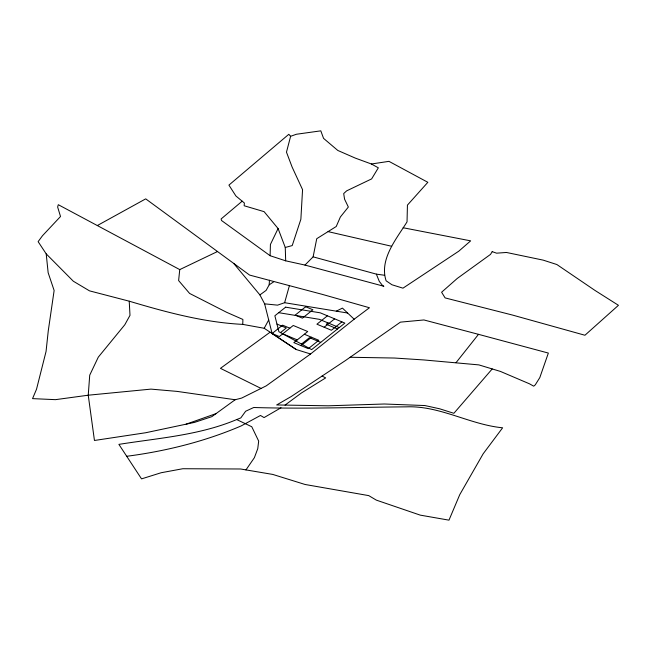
<?xml version="1.0" encoding="UTF-8"?>
<svg xmlns="http://www.w3.org/2000/svg" width="651" height="651" viewBox="0 0 651 651"><rect width="100%" height="100%" fill="white"/><g stroke="black" fill="none" stroke-linecap="round" stroke-linejoin="round"><path stroke-width="0.98" d="M403.156 227.752L470.649 240.854L458.8 251.172L402.969 288.165L391.967 284.772L386.108 280.801C379.085 259.293 396.443 238.974 407.038 221.853L407.436 205.106L427.845 182.304L388.956 161.35L371.395 163.995L355.324 158.112L337.804 150.454L323.555 138.362L320.805 130.843L296.368 134.261L290.615 136.303L286.473 152.163L292.128 167.079L302.56 189.661L300.868 219.257L292.218 245.573L285.26 247.47L285.683 260.823L304.969 265.071L383.862 286.269L382.528 285.537L379.281 281.362L376.351 274.136L313.123 256.852L304.969 265.071M97.308 225.555L145.71 198.864L249.61 275.08L322.196 294.342L369.451 307.752L354.16 319.21L310.576 353.989L296.27 349.546L264.208 328.275L242.766 324.385L242.888 319.446L226.597 312.285L189.604 293.43L178.618 280.573L179.749 269.604L217.499 251.522M285.683 260.823L270.108 255.713L270.425 244.434L278.091 228.55L264.103 211.656L244.158 205.757L244.377 202.998L235.922 196L228.924 185.112L288.816 134.293L290.615 136.303M296.27 349.546L272.118 333.524L264.631 303.846L259.904 294.911L266.121 290.379L269.197 284.812L269.441 280.231M313.123 256.852L316.744 238.697L336.241 226.499L340.383 216.97L348.35 207.034L344.566 199.165L343.695 193.567L346.649 190.857L371.631 178.903L378.337 167.82L371.395 163.995M264.631 303.846L277.562 305.148L284.625 302.707L289.313 285.984M268.692 319.942L264.208 328.275M245.972 469.9L254.386 457.669L257.755 448.669L258.675 441.109L251.774 426.755L236.687 419.561C199.271 435.348 158.551 438.058 118.889 444.373L141.544 478.884L161.147 472.74L182.833 468.728L240.585 468.989L272.753 474.424L305.075 484.482L368.735 495.614L376.311 500.114L420.237 515.128L448.978 520.157L459.752 494.662L483.172 453.788L502.629 427.797C469.623 424.598 439.873 405.492 406.33 406.851C355.462 407.249 304.611 409.04 253.735 407.502L245.647 411.237L240.821 417.901L236.687 419.561M456.017 362.688L478.501 334.337L548.354 353.07L539.809 377.604L535.244 384.887L533.706 386.181L529.466 383.805L500.416 371.42L478.876 364.894L423.842 359.946L394.441 358.034L350.148 357.269M492.213 368.938L453.877 413.304L439.702 408.812L424.908 405.549L384.342 404.002L328.234 405.801L276.683 404.955L291.249 396.508L345.583 360.459L400.398 322.139L423.931 319.958L478.501 334.337M242.18 201.183L221.12 218.948L221.527 220.51L270.108 255.713M280.5 332.604L286.294 327.974L276.968 324.076M327.404 315.833L316.915 324.198L331.408 330.252L341.897 321.887M301.462 344.062L309.477 337.666L320.723 342.361M327.982 322.904L326.257 324.279L337.503 328.975M301.087 345.632L311.577 337.267M324.165 327.225L334.647 318.86M285.048 405.093L301.421 392.968L325.671 377.897L322.082 376.05M270.108 332.197L220.453 368.344L261.051 388.435M310.576 353.989L266.267 385.84L241.692 398.062L235.174 399.738L211.86 416.64L194.511 422.393L145.718 432.736L94.452 440.475L88.243 395.206L89.724 375.163L98.301 357.139L124.805 324.759L129.997 315.344L129.224 301.185L89.488 290.851L73.327 281.224L46.205 253.874L38.124 241.643L42.502 235.711L60.519 216.506L57.638 207.026L58.289 204.699L179.749 269.604M269.197 284.812L273.656 281.859M281.02 407.762L264.062 417.584L260.49 415.468L241.293 425.86A302.967 174.916 0 0 1 195.666 442.102A302.398 174.59 0 0 1 128.491 456.05L126.685 456.253M336.298 311.162L342.434 308.102L354.16 319.21M216.01 413.629L186.145 424.167M376.351 274.136L384.31 275.227M235.174 399.738L177.121 391.397L150.959 389.119L88.243 395.206L55.498 399.657L32.55 398.624L36.529 389.2L46.05 351.483L48.264 330.83L54.131 290.484L48.15 272.72L46.205 253.874M242.766 324.385C203.958 322.432 166.355 312.252 129.224 301.185M284.625 302.707L347.618 313.017M278.734 312.683L319.454 319.348L339.228 327.608M328.063 231.618L391.666 246.273M289.841 328.185L282.599 325.158L272.11 333.524L279.352 336.551L293.243 325.476L307.728 331.53L293.845 342.605L308.338 348.659L318.819 340.294L304.334 334.24M282.754 333.841L297.247 339.895M259.904 294.911L233.66 263.378M278.091 228.55L285.26 247.47M492.205 251.644L490.528 254.386L457.23 278.465L441.606 292.226L445.113 297.906L512.451 315.051L584.94 335.249L618.45 305.303L594.99 290.436L556.874 264.534L543.146 260.123L506.454 252.466L496.591 253.174L492.205 251.644M285.643 307.166L274.868 315.768L278.897 331.725L311.626 349.62L344.867 323.108L320.3 312.838L285.643 307.166M305.669 306.751L295.18 315.117L302.43 318.144L312.911 309.778L305.669 306.751"/></g></svg>
